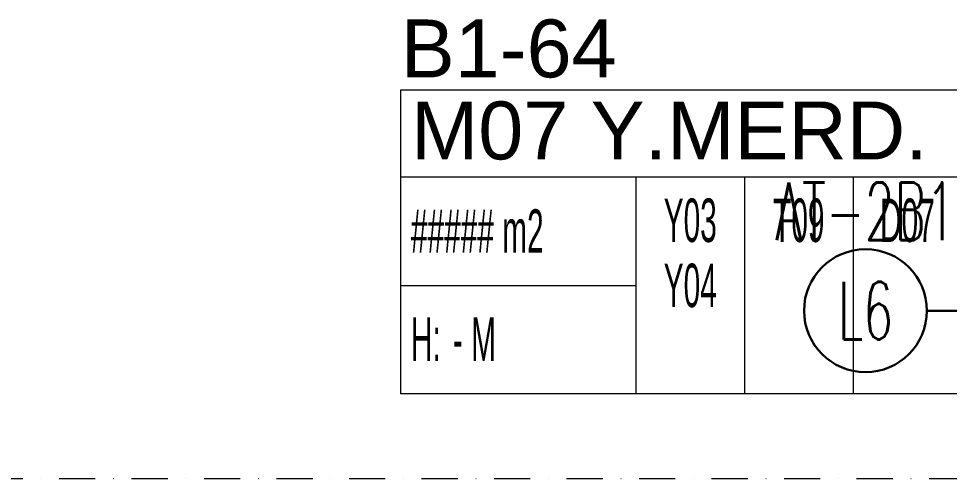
# Model space of a CAD drawing. Header units: metres. Extents: x -13316 to 152404, y -3899 to 30226.
# Drawn here: x 55649 to 56292, y 6750 to 7068 of the extents above; entities that cross this region are included whole.
import ezdxf
from ezdxf.enums import TextEntityAlignment as Align

# ---------------------------------------------------------------- set-up
doc = ezdxf.new("R2010")
doc.units = ezdxf.units.M
doc.header["$LTSCALE"] = 100
doc.header["$MEASUREMENT"] = 0
doc.linetypes.add('DASHDOT2', pattern=[0.5, 0.25, -0.125, 0, -0.125])
doc.layers.get('0').update_dxf_attribs({"color": 9, "lineweight": 9})
for name, color, linetype, lineweight in [('06D', 9, 'Continuous', 9), ('21_mahal200', 9, 'Continuous', 9), ('24', 9, 'DASHDOT2', 9), ('E-LINYE', 7, 'Continuous', 30)]:
    doc.layers.add(name, color=color, linetype=linetype, lineweight=lineweight)
doc.styles.add('Arial', font='arial.ttf', dxfattribs={"height": 2.5})
doc.styles.add('E-YAZI', font='txttw.shx')
doc.styles.add('MuuM_TEXT-STANDART', font='ARIALN.TTF')

# ---------------------------------------------------------------- blocks, each defined once
blk = doc.blocks.new('p-akslar_yeni')
at = {"layer": '24'}
blk.add_lwpolyline([(2164.83, -2145), (6415, -2145)], dxfattribs=at)
blk = doc.blocks.new('0_roomno2')
blk.add_lwpolyline([(19.375, -10.5), (0, -10.5), (0, 0), (19.375, 0)], close=True)
for points in [[(0, -3), (19.375, -3)], [(8.125, -3), (8.125, -10.5)], [(11.875, -3), (11.875, -10.5)], [(15.625, -3), (15.625, -10.5)], [(0, -6.75), (8.125, -6.75)]]:
    blk.add_lwpolyline(points)
at = {"style": 'MuuM_TEXT-STANDART', "width": 0.6}
blk.add_text('H:', height=1.5, dxfattribs=at).set_placement((0.35, -8.608), align=Align.MIDDLE_LEFT)
at = {"style": 'Arial'}
blk.add_attdef('ODANO', (0, 1.17), '', height=2, dxfattribs=at)
blk.add_attdef('MEKANADI', text='', height=2, dxfattribs=at).set_placement((0.35, -3), align=Align.BOTTOM_LEFT)
at = {"style": 'MuuM_TEXT-STANDART', "width": 0.6}
for tag, p in [('YER01', (10, -4.5)), ('TAVAN01', (13.75, -4.5)), ('DUVAR01', (17.5, -4.5)), ('YER02', (10, -6.75)), ('TAVAN02', (13.75, -6.75)), ('DUVAR02', (17.5, -6.75)), ('YER03', (10, -9)), ('TAVAN03', (13.75, -9)), ('DUVAR03', (17.5, -9))]:
    blk.add_attdef(tag, text='', height=1.5, dxfattribs=at).set_placement(p, align=Align.MIDDLE_CENTER)
for tag, p in [('M2', (0.35, -4.875)), ('TEMIZTAVANYUKSEKLIGI', (1.8, -8.608))]:
    blk.add_attdef(tag, text='', height=1.5, dxfattribs=at).set_placement(p, align=Align.MIDDLE_LEFT)
blk = doc.blocks.new('1.bod.mimari1.elk')
at = {"layer": '21_mahal200'}
ref = blk.add_blockref('0_roomno2', (-406.84, -1931.71), dxfattribs=dict(at, xscale=20, yscale=20, zscale=20))
ref.add_attrib('ODANO', 'B1-64', (-406.84, -1923.07), dxfattribs={"layer": '0', "height": 40, "style": 'Arial'})
ref.add_attrib('MEKANADI', 'M07 Y.MERD.', dxfattribs={"layer": '0', "height": 40, "style": 'Arial'}).set_placement((-399.84, -1991.71), align=Align.BOTTOM_LEFT)
ref.add_attrib('M2', '##### m2', dxfattribs={"layer": '0', "height": 30, "style": 'MuuM_TEXT-STANDART', "width": 0.6}).set_placement((-399.84, -2029.21), align=Align.MIDDLE_LEFT)
ref.add_attrib('TEMIZTAVANYUKSEKLIGI', '- M', dxfattribs={"layer": '0', "height": 30, "style": 'MuuM_TEXT-STANDART', "width": 0.6}).set_placement((-370.84, -2103.87), align=Align.MIDDLE_LEFT)
ref.add_attrib('YER01', 'Y03', dxfattribs={"layer": '0', "height": 30, "style": 'MuuM_TEXT-STANDART', "width": 0.6}).set_placement((-206.84, -2021.71), align=Align.MIDDLE_CENTER)
ref.add_attrib('TAVAN01', 'T09', dxfattribs={"layer": '0', "height": 30, "style": 'MuuM_TEXT-STANDART', "width": 0.6}).set_placement((-131.84, -2021.71), align=Align.MIDDLE_CENTER)
ref.add_attrib('DUVAR01', 'D07', dxfattribs={"layer": '0', "height": 30, "style": 'MuuM_TEXT-STANDART', "width": 0.6}).set_placement((-56.84, -2021.71), align=Align.MIDDLE_CENTER)
ref.add_attrib('YER02', 'Y04', dxfattribs={"layer": '0', "height": 30, "style": 'MuuM_TEXT-STANDART', "width": 0.6}).set_placement((-206.84, -2066.71), align=Align.MIDDLE_CENTER)

msp = doc.modelspace()

# ---------------------------------------------------------------- linework, layer by layer
at = {"layer": 'E-LINYE', "color": 7, "linetype": 'Continuous'}
msp.add_line((56276.65, 6865.81), (56417.5, 6865.81), dxfattribs=at)
msp.add_circle((56234.2, 6865.81), 42.44, dxfattribs=at)

# ---------------------------------------------------------------- block references
at = {"layer": '06D'}
msp.add_blockref('1.bod.mimari1.elk', (56320, 8950), dxfattribs=at)
at = {"layer": '24'}
msp.add_blockref('p-akslar_yeni', (49905, 8895), dxfattribs=at)

# ---------------------------------------------------------------- texts
at = {"layer": 'E-LINYE', "color": 3, "linetype": 'Continuous', "style": 'E-YAZI', "width": 0.6}
for s, p in [('AT-2B1', (56234.2, 6934.43)), ('L6', (56234.2, 6865.81))]:
    msp.add_text(s, height=40, dxfattribs=at).set_placement(p, align=Align.MIDDLE_CENTER)

doc.saveas('drawing.dxf')
